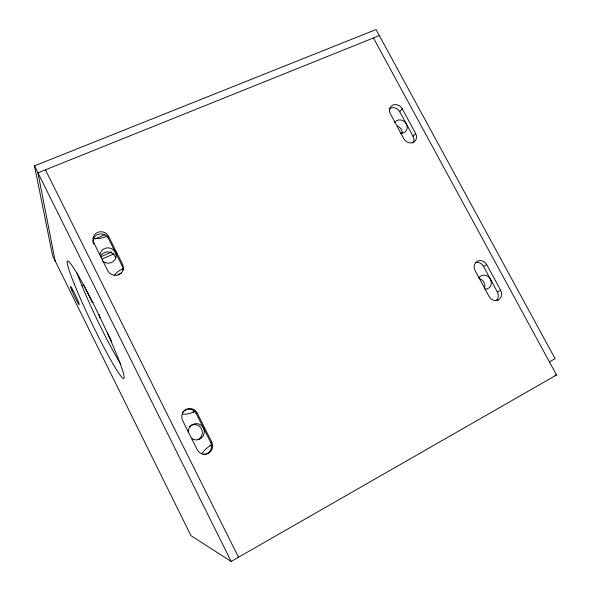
<?xml version="1.0" encoding="UTF-8"?>
<svg xmlns="http://www.w3.org/2000/svg" width="591" height="591" viewBox="0 0 591 591"><rect width="100%" height="100%" fill="white"/><g stroke="black" fill="none" stroke-linecap="round" stroke-linejoin="round"><path stroke-width="0.89" d="M123.127 270.161A8.089 7.713 8.3 0 0 122.344 266.238L108.382 238.395L108.485 236.223A8.171 7.705 9 0 0 97.611 232.403A8.171 7.705 9 0 0 93.762 242.62L93.784 244.031M122.344 266.238L122.581 264.317L108.485 236.223M389.114 108.943A7.107 6.287 41.9 0 1 399.708 111.684L402.198 108.7A7.166 6.331 42 0 0 392.919 105.065A7.166 6.331 42 0 0 390.356 113.834L403.845 138.789A7.181 6.368 44 0 0 413.131 142.401A7.181 6.368 44 0 0 415.658 133.522L402.198 108.7M413.035 142.978A7.122 6.324 44 0 0 413.05 136.314L415.658 133.522M193.242 412.333L195.023 411.166A23.152 23.115 -34.2 0 1 182.508 414.284M184.215 410.767A8.134 8.06 -68.2 0 1 196.227 413.56L197.15 412.983L211.807 442.194A8.289 8.126 -75.3 0 1 208.224 453.363A8.289 8.126 -75.3 0 1 197.283 449.825L182.604 420.437A8.208 8.134 -69.1 0 1 186.224 409.415A8.208 8.134 -69.1 0 1 197.15 412.983M549.416 361.899L555.097 358.685L376.039 29.55L34.477 165.872L52.658 255.881L190.945 535.653L231.177 561.45L556.523 374.982L373.453 37.972M475.918 262.441A7.255 6.486 56.4 0 1 483.512 266.401L486.748 264.657L500.68 290.366A7.351 6.56 58.8 0 1 498.376 299.888A7.351 6.56 58.8 0 1 489.067 296.475L475.098 270.619A7.314 6.538 56.4 0 1 477.447 261.215A7.314 6.538 56.4 0 1 486.748 264.657M496.418 300.339A7.291 6.516 58.9 0 0 497.327 291.902L500.68 290.366M82.075 285.741L83.671 285.025L92.122 302.06A16.94 16.171 3.1 0 0 93.156 302.282M100.78 256.812L111.751 251.98M102.228 258.991L114.048 253.775M496.721 300.612L498.39 299.881M94.959 238.978L105.095 234.583M379.333 35.608L37.942 172.831L55.126 260.867M203.119 454.486A8.215 8.052 -74.8 0 0 210.736 442.504L211.807 442.194M209.864 445.496L211.962 444.934A23.751 23.093 -78.9 0 0 202.1 453.46M554.986 375.315L556.523 374.982M207.212 453.563L208.246 453.356M399.708 111.684L413.05 136.314M483.512 266.401L497.327 291.902M196.227 413.56L210.736 442.504M93.762 242.62L107.88 270.877A8.163 7.779 8.5 0 0 118.769 274.667A8.163 7.779 8.5 0 0 122.581 264.317M45.448 169.816L238.491 557.261M34.477 165.872L231.177 561.45M107.414 332.888L111.485 341.103M394.685 122.507A7.114 6.302 43 0 1 406.379 123.984A7.114 6.302 43 0 1 400.476 133.211M397.403 126.075A7.003 6.22 42.9 0 1 402.279 132.997M479.929 278.76A7.151 6.412 57.8 0 1 484.731 287.64M478.769 278.08A7.269 6.501 57.7 0 1 490.419 279.144A7.269 6.501 57.7 0 1 484.76 289.169M93.142 242.827A8.097 7.639 8.8 0 1 93.009 241.49M93.031 240.825A8.097 7.639 8.8 0 1 99.62 234.029A8.097 7.639 8.8 0 1 108.382 238.395M182.287 412.821A8.134 8.06 -68.2 0 1 183.166 411.705M114.336 275.066A23.189 22.31 9.3 0 1 123.512 268.565M118.111 274.911A22.776 21.926 8.7 0 1 121.746 272.813M188.263 432.782A8.171 8.052 -72.6 0 1 197.209 423.651A8.171 8.052 -72.6 0 1 203.865 434.481A8.171 8.052 -72.6 0 1 191.861 438.633M100.012 254.787A8.089 7.676 8.6 0 1 110.539 248.235A8.089 7.676 8.6 0 1 114.986 259.582A8.089 7.676 8.6 0 1 102.413 260.919M120.69 364.1A64.973 5.482 64.4 0 1 76.963 272.85M100.596 318.689A5.903 5.681 -0.3 0 1 99.192 314.552M107.222 236.082A23.234 21.734 10.1 0 1 93.171 238.336M189.209 426.613A8.03 7.912 -71.4 0 1 201.014 427.995A8.03 7.912 -71.4 0 1 198.051 439.674M100.389 256.819A7.949 7.543 8.1 0 1 108.478 251.921A7.949 7.543 8.1 0 1 115.673 258.156M71.991 290.728A9.936 0.665 64.5 0 0 79.135 304.505A9.936 0.665 64.5 0 0 73.587 291.4A9.936 0.665 64.5 0 0 71.991 290.728M74.215 283.879A65.113 4.987 64.4 0 0 122.729 378.085A65.113 4.987 64.4 0 0 90.297 297.716A65.113 4.987 64.4 0 0 74.215 283.879"/></g></svg>
